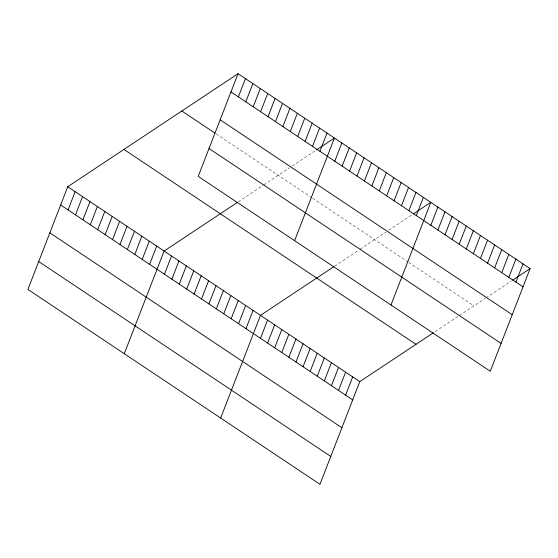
<?xml version="1.0" encoding="UTF-8"?>
<svg xmlns="http://www.w3.org/2000/svg" width="558" height="558" viewBox="0 0 558 558"><rect width="100%" height="100%" fill="white"/><g stroke="black" fill="none" stroke-linecap="round" stroke-linejoin="round"><path stroke-width="0.42" stroke-dasharray="2.79 2.09" d="M238.231 201.856L263.048 185.382M263.739 184.928L289.588 167.77M292.266 165.998L315.682 150.451M334.612 266.173L358.738 250.158M360.119 249.245L385.969 232.086M388.647 230.308L412.062 214.767M435.289 331.515L458.041 316.421M459.415 315.507L485.272 298.349M485.941 297.902L511.365 281.03M216.204 133.941L311.915 197.811M312.585 198.257L407.933 261.883M408.637 262.351L473.895 305.896"/><path stroke-width="0.84" d="M238.036 73.705L198.216 176.37L490.28 371.265L530.1 268.6L238.036 73.705L67.72 186.735L27.9 289.4L319.964 484.295L359.784 381.63L433.224 332.889M68.062 209.92L75.135 191.68M75.476 214.865L82.549 196.632M82.891 219.817L89.964 201.578M90.305 224.762L97.378 206.523M97.72 229.708L104.792 211.468M105.134 234.66L112.207 216.42M112.542 239.605L119.621 221.366M119.956 244.55L127.036 226.311M127.37 249.496L134.45 231.263M134.785 254.448L141.858 236.208M142.199 259.393L149.272 241.154M149.614 264.339L156.686 246.099M124.281 353.716L164.101 251.051L237.541 202.31M164.443 274.236L171.515 255.996M238.378 96.89L245.45 78.65M171.857 279.181L178.93 260.942M245.792 101.842L252.865 83.602M179.271 284.127L186.344 265.894M253.206 106.787L260.279 88.548M186.686 289.079L193.759 270.839M260.621 111.733L267.694 93.493M194.1 294.024L201.173 275.785M268.035 116.678L275.108 98.445M201.515 298.969L208.587 280.73M275.45 121.63L282.522 103.39M208.922 303.922L216.002 285.682M282.864 126.575L289.937 108.336M216.337 308.867L223.416 290.627M290.272 131.521L297.351 113.281M223.751 313.812L230.831 295.573M297.686 136.473L304.766 118.233M231.165 318.757L238.238 300.525M305.1 141.418L312.18 123.178M238.58 323.71L245.653 305.47M312.515 146.363L319.588 128.124M245.994 328.655L253.067 310.415M319.929 151.309L327.002 133.076M220.661 418.033L260.481 315.361L333.921 266.626M294.596 240.686L334.416 138.021L316.351 150.011M260.502 338.336L267.575 320.097M334.758 161.206L341.831 142.967M267.596 343.065L274.669 324.833M342.173 166.151L349.245 147.912M274.689 347.801L281.762 329.562M349.587 171.104L356.66 152.864M281.783 352.537L288.856 334.298M357.001 176.049L364.074 157.809M288.877 357.266L295.949 339.027M364.416 180.994L371.489 162.755M295.963 362.002L303.043 343.763M371.83 185.94L378.903 167.707M303.057 366.732L310.136 348.499M379.245 190.892L386.317 172.652M310.15 371.468L317.223 353.228M386.652 195.837L393.732 177.597M317.244 376.204L324.317 357.964M394.067 200.782L401.146 182.543M324.337 380.933L331.41 362.693M331.431 385.669L338.504 367.429M401.481 205.735L408.561 187.495M338.525 390.398L345.597 372.158M408.895 210.68L415.968 192.44M345.618 395.134L352.691 376.894M416.31 215.625L423.382 197.386M390.977 305.003L430.797 202.338L413.401 213.881M430.818 225.306L437.89 207.067M437.911 230.042L444.984 211.803M445.005 234.772L452.078 216.532M452.099 239.508L459.171 221.268M459.192 244.237L466.265 226.004M466.279 248.973L473.358 230.733M473.372 253.709L480.452 235.469M480.466 258.438L487.546 240.198M487.559 263.174L494.632 244.934M494.653 267.903L501.726 249.663M501.747 272.639L508.819 254.399M508.84 277.368L515.913 259.135M515.934 282.104L523.006 263.864M512.704 280.144L530.1 268.6M230.963 91.944L523.027 286.84M220.159 119.803L512.216 314.698M181.831 111.007L214.858 133.041M209.02 148.512L501.084 343.407M123.925 149.432L415.989 344.328M67.72 186.735L359.784 381.63M60.648 204.974L352.712 399.863M49.843 232.832L341.901 427.728M38.704 261.542L330.768 456.43"/></g></svg>
